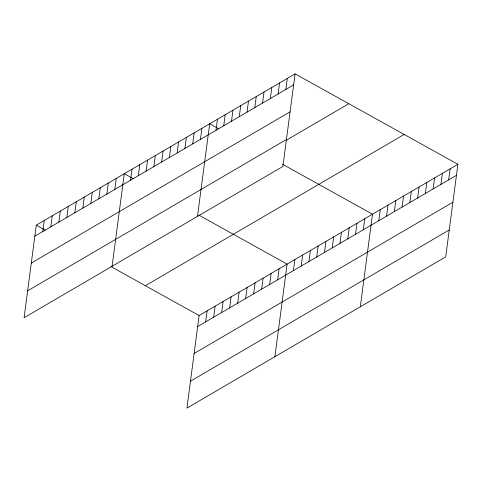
<?xml version="1.0" encoding="UTF-8"?>
<svg xmlns="http://www.w3.org/2000/svg" width="482" height="482" viewBox="0 0 482 482"><rect width="100%" height="100%" fill="white"/><g stroke="black" fill="none" stroke-linecap="round" stroke-linejoin="round"><path stroke-width="0.72" d="M295.074 73.879L36.289 225.136L24.1 317.71L282.886 166.459L295.074 73.879L457.9 164.29L445.711 256.864L186.926 408.121L199.114 315.541L457.9 164.29M42.832 231.493L44.284 220.461M50.833 226.817L52.285 215.785M58.834 222.142L60.286 211.11M66.829 217.466L68.281 206.435M74.831 212.791L76.283 201.759M82.826 208.116L84.278 197.084M90.827 203.44L92.279 192.408M98.828 198.765L100.28 187.733M106.823 194.089L108.275 183.058M114.824 189.414L116.276 178.382M112.089 266.287L124.272 173.707L133.231 178.683M130.586 180.202L132.038 169.17M138.352 175.665L139.804 164.633M146.112 171.128L147.564 160.096M153.879 166.591L155.331 155.559M161.639 162.054L163.091 151.023M169.405 157.512L170.857 146.486M177.165 152.975L178.617 141.943M184.931 148.438L186.383 137.406M192.692 143.901L194.144 132.869M200.458 139.364L201.91 128.333M197.487 216.37L209.676 123.796L218.629 128.766M215.984 130.291L217.436 119.259M223.75 125.754L225.202 114.722M231.511 121.211L232.963 110.179M205.663 321.898L207.115 310.866M239.277 116.674L240.729 105.642M213.659 317.222L215.111 306.19M247.037 112.137L248.489 101.106M221.66 312.547L223.112 301.515M254.803 107.6L256.255 96.569M229.661 307.871L231.113 296.84M262.563 103.064L264.016 92.032M237.656 303.196L239.108 292.164M270.33 98.527L271.782 87.495M245.657 298.521L247.109 287.495M278.096 93.99L279.548 82.958M253.653 293.845L255.105 282.82M285.856 89.453L287.308 78.421M261.654 289.176L263.106 278.144M269.655 284.5L271.107 273.469M277.65 279.825L279.102 268.793M274.915 356.692L287.103 264.118L198.921 215.153M293.411 270.613L294.863 259.581M301.178 266.07L302.63 255.038M308.938 261.533L310.39 250.501M316.704 256.996L318.156 245.965M324.47 252.46L325.922 241.428M332.231 247.923L333.683 236.891M339.997 243.386L341.449 232.354M347.757 238.849L349.209 227.817M355.523 234.312L356.975 223.28M363.283 229.769L364.735 218.738M360.313 306.781L372.502 214.201L282.476 164.217M378.81 220.696L380.262 209.664M386.576 216.159L388.028 205.127M394.342 211.622L395.794 200.59M402.102 207.085L403.555 196.053M409.869 202.548L411.321 191.517M417.629 198.012L419.081 186.98M425.395 193.469L426.847 182.437M433.155 188.932L434.607 177.9M440.922 184.395L442.374 173.363M448.682 179.858L450.134 168.827M34.837 236.168L293.622 84.91M31.294 263.076L290.08 111.824M27.643 290.803L286.428 139.545M286.7 140.015L348.805 103.714M145.383 285.706L404.169 134.454M197.662 326.573L456.448 175.321M194.119 353.481L452.905 202.229M190.468 381.208L449.254 229.956M36.289 225.136L45.242 230.107M110.932 266.582L199.114 315.541"/></g></svg>
